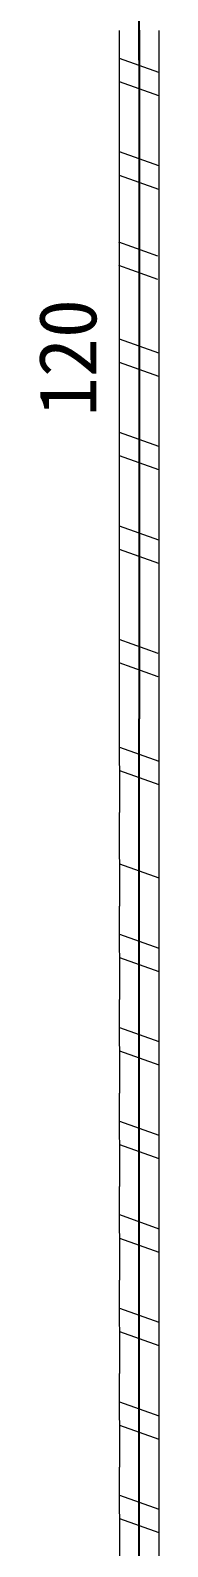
# Model space of a CAD drawing. Header units: millimetres. Extents: x 17 to 3784, y 12 to 1382.
# Drawn here: x 2218.35 to 2221.35, y 747.02 to 785.19 of the extents above; entities that cross this region are included whole.
import ezdxf

# ---------------------------------------------------------------- set-up
doc = ezdxf.new("R2010")
doc.units = ezdxf.units.MM
doc.styles.add('FangSong_GB2312_Style', font='simfang.ttf')

msp = doc.modelspace()

# ---------------------------------------------------------------- linework, layer by layer
at = {"color": 7, "linetype": 'Continuous', "lineweight": 25}
for points in [[(2220.86, 784.438), (2220.86, 808.734)], [(2220.858, 785.195), (2220.858, 767.855)], [(2220.858, 743.559), (2220.858, 767.855)]]:
    msp.add_lwpolyline(points, dxfattribs=at)
at = {"color": 7, "linetype": 'Continuous', "lineweight": 0}
for points in [[(2220.367, 782.834), (2220.367, 785.189)], [(2221.348, 785.189), (2221.348, 782.834)], [(2221.348, 784.129), (2220.367, 784.482)], [(2221.348, 783.541), (2220.367, 783.894)], [(2220.367, 780.48), (2220.367, 782.834)], [(2221.348, 782.834), (2221.348, 780.48)], [(2221.348, 781.775), (2220.367, 782.128)], [(2221.348, 781.186), (2220.367, 781.539)], [(2220.367, 778.126), (2220.367, 780.48)], [(2221.348, 780.48), (2221.348, 778.126)], [(2221.329, 779.508), (2220.348, 779.861)], [(2221.329, 778.919), (2220.348, 779.273)], [(2220.367, 775.771), (2220.367, 778.126)], [(2221.348, 778.126), (2221.348, 775.771)], [(2221.348, 777.066), (2220.367, 777.419)], [(2221.348, 776.478), (2220.367, 776.831)], [(2220.367, 773.417), (2220.367, 775.771)], [(2221.348, 775.771), (2221.348, 773.417)], [(2221.348, 774.712), (2220.367, 775.065)], [(2221.348, 774.123), (2220.367, 774.476)], [(2220.367, 770.054), (2220.367, 773.417)], [(2221.348, 773.417), (2221.348, 769.974)], [(2221.348, 772.357), (2220.367, 772.711)], [(2221.348, 771.769), (2220.367, 772.122)], [(2220.367, 767.855), (2220.367, 770.209)], [(2221.348, 770.209), (2221.348, 767.855)], [(2221.336, 769.503), (2220.355, 769.856)], [(2221.336, 768.915), (2220.355, 769.268)], [(2220.369, 765.5), (2220.367, 767.855)], [(2221.347, 767.855), (2221.348, 765.5)], [(2220.367, 767.148), (2221.348, 766.796)], [(2220.367, 766.56), (2221.348, 766.207)], [(2220.369, 763.146), (2220.367, 765.5)], [(2221.347, 765.5), (2221.348, 763.146)], [(2220.367, 764.205), (2221.348, 763.852)], [(2220.369, 760.792), (2220.367, 763.146)], [(2221.347, 763.146), (2221.348, 760.792)], [(2220.367, 762.44), (2221.348, 762.087)], [(2220.367, 761.851), (2221.348, 761.498)], [(2220.369, 758.437), (2220.367, 760.792)], [(2221.347, 760.792), (2221.348, 758.437)], [(2220.367, 760.085), (2221.348, 759.732)], [(2220.367, 759.497), (2221.348, 759.144)], [(2220.369, 756.083), (2220.367, 758.437)], [(2221.347, 758.437), (2221.348, 756.083)], [(2220.367, 757.731), (2221.348, 757.378)], [(2220.367, 757.142), (2221.348, 756.789)], [(2220.369, 753.729), (2220.367, 756.083)], [(2221.347, 756.083), (2221.348, 753.729)], [(2220.367, 755.377), (2221.348, 755.023)], [(2220.367, 754.788), (2221.348, 754.435)], [(2220.369, 751.374), (2220.367, 753.729)], [(2221.347, 753.729), (2221.348, 751.374)], [(2220.367, 753.022), (2221.348, 752.669)], [(2220.367, 752.434), (2221.348, 752.081)], [(2220.369, 749.02), (2220.367, 751.374)], [(2221.347, 751.374), (2221.348, 749.02)], [(2220.367, 750.668), (2221.348, 750.315)], [(2220.367, 750.079), (2221.348, 749.726)], [(2220.369, 746.666), (2220.367, 749.02)], [(2221.347, 749.02), (2221.348, 746.666)], [(2220.367, 748.314), (2221.348, 747.96)], [(2220.367, 747.725), (2221.348, 747.372)]]:
    msp.add_lwpolyline(points, dxfattribs=at)
at = {"color": 7, "linetype": 'Continuous', "lineweight": 13}
for points in [[(2220.858, 785.186), (2220.858, 767.855)], [(2220.858, 767.855), (2220.858, 744.344)]]:
    msp.add_lwpolyline(points, dxfattribs=at)

# ---------------------------------------------------------------- texts
at = {"color": 7, "linetype": 'Continuous', "style": 'FangSong_GB2312_Style'}
msp.add_text('120', height=1.4467, rotation=90, dxfattribs=at).set_placement((2219.785, 775.474))

doc.saveas('drawing.dxf')
